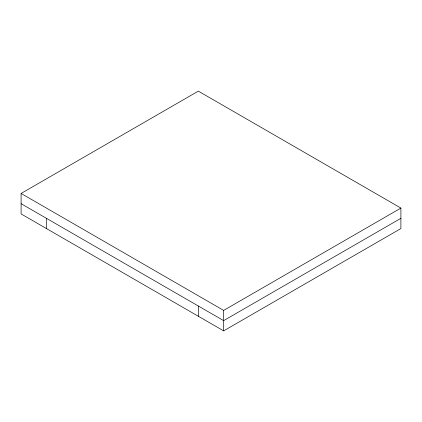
<?xml version="1.0" encoding="UTF-8"?>
<svg xmlns="http://www.w3.org/2000/svg" width="422" height="422" viewBox="0 0 422 422"><rect width="100%" height="100%" fill="white"/><g stroke="black" fill="none" stroke-linecap="round" stroke-linejoin="round"><path stroke-width="0.63" d="M21.1 193.455L198.34 91.131L400.9 208.078L400.9 228.545L223.66 330.869L21.1 213.922L21.1 193.455L223.66 310.407L400.9 208.078M400.9 218.311L223.66 320.636L21.1 203.689M223.66 310.407L223.66 330.869M198.34 306.019L198.34 316.252M46.42 218.311L46.42 228.545"/></g></svg>
